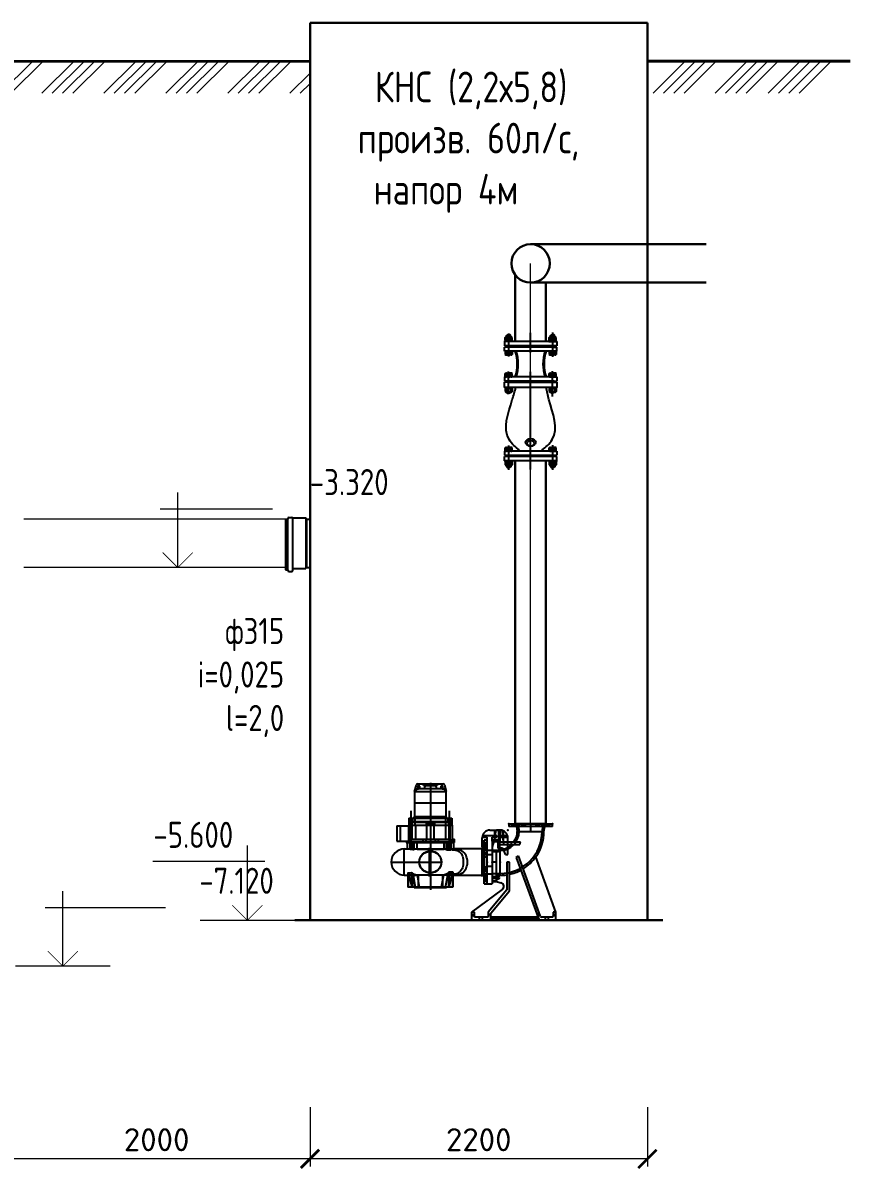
# Model space of a CAD drawing. Header units: millimetres. Extents: x 367046 to 407463, y -39276 to -16508.
# Drawn here: x 395935 to 401328, y -25283 to -17811 of the extents above; entities that cross this region are included whole.
import ezdxf

# ---------------------------------------------------------------- set-up
doc = ezdxf.new("R2010")
doc.units = ezdxf.units.MM
for name, pattern in [('CENTER', [50.8, 31.75, -6.35, 6.35, -6.35]), ('K5LT_BASIC', [0]), ('K5LT_THIN', [0])]:
    doc.linetypes.add(name, pattern=pattern)
for name, color, linetype in [('CL', 1, 'CENTER'), ('G', 3, 'Continuous'), ('Mitat', 1, 'Continuous'), ('R', 1, 'Continuous')]:
    doc.layers.add(name, color=color, linetype=linetype)
doc.layers.add('эколайн', color=7, linetype='Continuous', lineweight=30)
doc.styles.add('ARTEM Arial', font='simplex.shx')
doc.styles.add('ARTEM GOST', font='GOST_A.TTF')
doc.dimstyles.new('ARTEM', dxfattribs={"dimtxt": 70, "dimasz": 50, "dimexe": 35, "dimexo": 15, "dimgap": 10, "dimtad": 1, "dimdec": 0, "dimtxsty": 'ARTEM Arial', "dimcen": 2.5, "dimclrd": 7, "dimclre": 7, "dimclrt": 7, "dimadec": 0, "dimazin": 0, "dimtfac": 1, "dimtdec": 0, "dimtmove": 0, "dimatfit": 3, "dimfxl": 1, "dimlwd": 15, "dimlwe": 15, "dimarcsym": 0})

# ---------------------------------------------------------------- blocks, each defined once
blk = doc.blocks.new('_ArchTick')
at = {"color": 0, "linetype": 'ByBlock', "const_width": 0.15}
blk.add_lwpolyline([(-0.5, -0.5), (0.5, 0.5)], dxfattribs=at)
blk = doc.blocks.new('*D422')
at = {"color": 7, "lineweight": 15}
for p, q in [((400007.2, -24878.9), (400007.2, -25266.2)), ((397807.2, -24893.9), (397807.2, -25266.2)), ((400007.2, -25216.2), (397807.2, -25216.2))]:
    blk.add_line(p, q, dxfattribs=at)
at = {"layer": 'Defpoints', "color": 0, "lineweight": 20}
for p in [(397807.2, -24878.9), (400007.2, -24863.9), (397807.2, -25216.2)]:
    blk.add_point(p, dxfattribs=at)
at = {"color": 7, "lineweight": 15, "xscale": 120, "yscale": 120, "zscale": 120, "rotation": 180}
blk.add_blockref('_ArchTick', (397807.2, -25216.2), dxfattribs=at)
at = {"color": 7, "lineweight": 15, "xscale": 120, "yscale": 120, "zscale": 120}
blk.add_blockref('_ArchTick', (400007.2, -25216.2), dxfattribs=at)
at = {"color": 7, "lineweight": 20, "insert": (398907.2, -25091.2), "char_height": 150, "attachment_point": 5, "style": 'ARTEM Arial'}
blk.add_mtext('2200', dxfattribs=at)
blk = doc.blocks.new('*D423')
at = {"color": 7, "lineweight": 15}
for p, q in [((397807.2, -24878.9), (397807.2, -25266.2)), ((395807.2, -24893.9), (395807.2, -25266.2)), ((397807.2, -25216.2), (395807.2, -25216.2))]:
    blk.add_line(p, q, dxfattribs=at)
at = {"layer": 'Defpoints', "color": 0, "lineweight": 20}
for p in [(395807.2, -24878.9), (397807.2, -24863.9), (395807.2, -25216.2)]:
    blk.add_point(p, dxfattribs=at)
at = {"color": 7, "lineweight": 15, "xscale": 120, "yscale": 120, "zscale": 120, "rotation": 180}
blk.add_blockref('_ArchTick', (395807.2, -25216.2), dxfattribs=at)
at = {"color": 7, "lineweight": 15, "xscale": 120, "yscale": 120, "zscale": 120}
blk.add_blockref('_ArchTick', (397807.2, -25216.2), dxfattribs=at)
at = {"color": 7, "lineweight": 20, "insert": (396807.2, -25091.2), "char_height": 150, "attachment_point": 5, "style": 'ARTEM Arial'}
blk.add_mtext('2000', dxfattribs=at)

msp = doc.modelspace()

# ---------------------------------------------------------------- linework, layer by layer
at = {"lineweight": 30, "ltscale": 10}
for p, q in [((397807.2, -17811), (397807.2, -23661)), ((400007.2, -17811), (397807.2, -17811)), ((400007.2, -23661), (400007.2, -17811)), ((397707.2, -23661), (400107.2, -23661))]:
    msp.add_line(p, q, dxfattribs=at)
at = {"lineweight": 40}
for p, q in [((395693.4, -18061.4), (397807.2, -18061)), ((400007.2, -18060.5), (401328.3, -18060.5))]:
    msp.add_line(p, q, dxfattribs=at)
at = {"lineweight": 20}
for p, q in [((395789.8, -18269.3), (395997.7, -18061.4)), ((395857.2, -18269.3), (396065, -18061.4)), ((396059.2, -18269.3), (396267.1, -18061.4)), ((396126.6, -18269.3), (396334.4, -18061.4)), ((396193.9, -18269.3), (396401.8, -18061.4)), ((396261.3, -18269.3), (396469.1, -18061.4)), ((396463.3, -18269.3), (396671.2, -18061.4)), ((396530.7, -18269.3), (396738.6, -18061.4)), ((396598, -18269.3), (396805.9, -18061.4)), ((396665.4, -18269.3), (396873.3, -18061.4)), ((396867.4, -18269.3), (397075.3, -18061.4)), ((396934.8, -18269.3), (397142.7, -18061.4)), ((397002.1, -18269.3), (397210, -18061.4)), ((397069.5, -18269.3), (397277.4, -18061.4)), ((397271.5, -18269.3), (397479.4, -18061.4)), ((397338.9, -18269.3), (397546.8, -18061.4)), ((397406.2, -18269.3), (397614.1, -18061.4)), ((397473.6, -18269.3), (397681.5, -18061.4)), ((400044.9, -18269.3), (400253.7, -18060.5)), ((400112.2, -18269.3), (400321.1, -18060.5)), ((400179.6, -18269.3), (400388.4, -18060.5)), ((400246.9, -18269.3), (400455.8, -18060.5)), ((400449, -18269.3), (400657.8, -18060.5)), ((400516.3, -18269.3), (400725.2, -18060.5)), ((400583.7, -18269.3), (400792.5, -18060.5)), ((400651, -18269.3), (400859.9, -18060.5)), ((400793.7, -18269.3), (401002.5, -18060.5)), ((400861.1, -18269.3), (401069.9, -18060.5)), ((400928.4, -18269.3), (401137.2, -18060.5)), ((400995.8, -18269.3), (401204.6, -18060.5)), ((397675.7, -18269.3), (397807.2, -18137.7)), ((397743, -18269.3), (397807.2, -18205.1)), ((399245.6, -23031), (399245.6, -19378.9)), ((397648.2, -21045.8), (395940.4, -21045.8)), ((397648.2, -21360.8), (395940.4, -21360.8))]:
    msp.add_line(p, q, dxfattribs=at)
at = {"lineweight": 30}
for p, q in [((399245.6, -19253.9), (400390.9, -19253.9)), ((399145.6, -19888.7), (399145.6, -19453.9)), ((399245.6, -19503.9), (400390.9, -19503.9)), ((399345.6, -19888.7), (399345.6, -19503.9)), ((399145.6, -23031), (399145.6, -20664.7)), ((399345.6, -23031), (399345.6, -20664.7))]:
    msp.add_line(p, q, dxfattribs=at)
at = {"color": 7}
for p, q in [((399415.6, -19888.7), (399075.6, -19888.7)), ((399075.6, -19888.7), (399075.6, -19915.7)), ((399075.6, -19888.7), (399075.6, -19915.7)), ((399415.6, -19915.7), (399075.6, -19915.7)), ((399075.6, -19950.7), (399075.6, -19923.7)), ((399398.7, -19923.7), (399075.6, -19923.7)), ((399368.1, -19919.7), (399123.1, -19919.7)), ((399389.2, -19923.7), (399415.6, -19923.7)), ((399415.6, -19888.7), (399415.6, -19915.7)), ((399415.6, -19888.7), (399415.6, -19915.7)), ((399415.6, -19950.7), (399415.6, -19923.7)), ((399415.6, -19950.7), (399075.6, -19950.7)), ((399415.6, -20118.7), (399075.6, -20118.7)), ((399075.6, -20118.7), (399075.6, -20145.7)), ((399398.7, -20145.7), (399075.6, -20145.7)), ((399368.1, -20149.7), (399123.1, -20149.7)), ((399368.1, -20149.7), (399123.1, -20149.7)), ((399389.2, -20145.7), (399415.6, -20145.7)), ((399415.6, -20118.7), (399415.6, -20145.7)), ((399415.6, -20602.7), (399075.6, -20602.7)), ((399075.6, -20602.7), (399075.6, -20629.7)), ((399075.6, -20602.7), (399075.6, -20629.7)), ((399170.3, -20602.7), (399170.3, -20594.1)), ((399320.9, -20602.7), (399320.9, -20594.1)), ((399415.6, -20602.7), (399415.6, -20629.7)), ((399415.6, -20602.7), (399415.6, -20629.7)), ((399075.6, -20629.7), (399415.6, -20629.7)), ((399075.6, -20664.7), (399075.6, -20637.7)), ((399075.6, -20664.7), (399075.6, -20637.7)), ((399415.6, -20637.7), (399075.6, -20637.7)), ((399415.6, -20664.7), (399075.6, -20664.7)), ((399368.1, -20633.7), (399123.1, -20633.7)), ((399368.1, -20633.7), (399137.6, -20633.7)), ((399415.6, -20664.7), (399415.6, -20637.7)), ((399415.6, -20664.7), (399415.6, -20637.7))]:
    msp.add_line(p, q, dxfattribs=at)
at = {"color": 7, "linetype": 'Continuous', "ltscale": 10}
for p, q in [((399120.9, -19915.7), (399123.1, -19919.7)), ((399120.9, -19923.7), (399123.1, -19919.7)), ((399370.3, -19915.7), (399368.1, -19919.7)), ((399370.3, -19923.7), (399368.1, -19919.7)), ((399120.9, -20153.7), (399075.6, -20153.7)), ((399075.6, -20187), (399075.6, -20153.7)), ((399094.8, -20153.7), (399415.6, -20153.7)), ((399120.9, -20145.7), (399123.1, -20149.7)), ((399120.9, -20153.7), (399123.1, -20149.7)), ((399370.3, -20145.7), (399368.1, -20149.7)), ((399370.3, -20153.7), (399368.1, -20149.7)), ((399415.6, -20153.7), (399415.6, -20187)), ((399415.6, -20187), (399075.6, -20187)), ((399120.9, -20629.7), (399123.1, -20633.7)), ((399120.9, -20637.7), (399123.1, -20633.7)), ((399370.3, -20629.7), (399368.1, -20633.7)), ((399370.3, -20637.7), (399368.1, -20633.7))]:
    msp.add_line(p, q, dxfattribs=at)
at = {"color": 7, "lineweight": 25}
for p, q in [((397648.2, -21045.8), (397648.2, -21376.2)), ((397648.2, -21045.8), (397663.2, -21045.8)), ((397663.2, -21377.8), (397663.2, -21044.2)), ((397671.9, -21035.5), (397687.2, -21035.5)), ((397695.9, -21038.2), (397780.2, -21038.2)), ((397695.9, -21377.8), (397695.9, -21044.2)), ((397784.7, -21045.9), (397780.2, -21038.2)), ((397784.7, -21045.9), (397807.2, -21045.9)), ((397695.9, -21368.6), (397780.2, -21368.6)), ((397784.7, -21360.9), (397780.2, -21368.6)), ((397784.7, -21360.9), (397806.3, -21360.9)), ((397648.2, -21376.2), (397663.2, -21376.2)), ((397671.9, -21386.5), (397687.2, -21386.5))]:
    msp.add_line(p, q, dxfattribs=at)
for p, q in [((398489.4, -22820.8), (398500.5, -22779.4)), ((398510.1, -22772), (398674.1, -22772)), ((398511.1, -22787), (398511.1, -22799)), ((398523.1, -22787), (398511.1, -22787)), ((398523.1, -22799), (398523.1, -22787)), ((398548.1, -22782), (398548.1, -22772)), ((398548.1, -22782), (398559.9, -22782)), ((398559.9, -22782), (398624.3, -22782)), ((398592.1, -22765.8), (398592.1, -23461.9)), ((398624.3, -22782), (398636.1, -22782)), ((398636.1, -22772), (398636.1, -22782)), ((398673.1, -22787), (398661.1, -22787)), ((398661.1, -22787), (398661.1, -22799)), ((398673.1, -22799), (398673.1, -22787)), ((398683.7, -22779.4), (398694.8, -22820.8)), ((398488.8, -22820.8), (398488.8, -22896)), ((398488.8, -22820.8), (398489.4, -22820.8)), ((398493.6, -22820.8), (398493.6, -22805.2)), ((398493.6, -22820.8), (398690.6, -22820.8)), ((398509.3, -22803), (398515.3, -22803)), ((398511.1, -22799), (398523.1, -22799)), ((398668.9, -22803), (398515.3, -22803)), ((398553.1, -22797), (398553.1, -22803)), ((398631.1, -22803), (398631.1, -22797)), ((398661.1, -22799), (398673.1, -22799)), ((398668.9, -22803), (398674.9, -22803)), ((398690.6, -22805.2), (398690.6, -22820.8)), ((398694.8, -22820.8), (398695.4, -22820.8)), ((398695.4, -22896), (398695.4, -22820.8)), ((398488.6, -22896), (398488.6, -22985.6)), ((398488.6, -22896), (398695.6, -22896)), ((398695.6, -22985.6), (398695.6, -22896)), ((398452.1, -22996), (398452.1, -23041)), ((398452.1, -22996), (398732.1, -22996)), ((398454.6, -22996), (398454.6, -23041)), ((398457.4, -22996), (398457.4, -23027)), ((398467.4, -23158.6), (398467.4, -22946.5)), ((398477.4, -23027), (398477.4, -22996)), ((398695.6, -22985.6), (398488.6, -22985.6)), ((398493.8, -23041), (398493.8, -22996)), ((398690.4, -22996), (398690.4, -23041)), ((398706.8, -22996), (398706.8, -23027)), ((398716.8, -23158.6), (398716.8, -22946.5)), ((398726.8, -23027), (398726.8, -22996)), ((398729.6, -22996), (398729.6, -23041)), ((398732.1, -22996), (398732.1, -23041)), ((398374.1, -23044), (398374.1, -23145)), ((398374.1, -23044), (398449.6, -23044)), ((398395.9, -23044), (398395.9, -23145)), ((398449.6, -23041), (398452.1, -23041)), ((398449.6, -23041), (398449.6, -23153)), ((398452.1, -23041), (398453, -23041)), ((398453, -23041), (398731.2, -23041)), ((398457.4, -23027), (398477.4, -23027)), ((398461.9, -23027), (398461.9, -23041)), ((398462.4, -23041), (398462.4, -23044)), ((398462.4, -23044), (398472.4, -23044)), ((398462.9, -23133), (398462.9, -23044)), ((398467.1, -23018), (398467.1, -23041)), ((398717.1, -23018), (398467.1, -23018)), ((398467.1, -23021), (398467.1, -23041)), ((398467.1, -23021), (398717.1, -23021)), ((398471.1, -23044), (398471.1, -23133)), ((398472.4, -23044), (398472.4, -23041)), ((398472.9, -23041), (398472.9, -23027)), ((398494.5, -23041), (398494.5, -23133)), ((398564.6, -23018), (398564.6, -23038)), ((398564.6, -23038), (398619.6, -23038)), ((398567.1, -23021), (398567.1, -23133)), ((398617.1, -23133), (398617.1, -23021)), ((398619.6, -23018), (398619.6, -23038)), ((398689.8, -23041), (398689.8, -23133)), ((398706.8, -23027), (398726.8, -23027)), ((398711.3, -23027), (398711.3, -23041)), ((398711.8, -23041), (398711.8, -23133)), ((398717.1, -23041), (398717.1, -23018)), ((398717.1, -23041), (398717.1, -23021)), ((398721.8, -23133), (398721.8, -23041)), ((398722.3, -23041), (398722.3, -23027)), ((398731.2, -23041), (398732.1, -23041)), ((398732.1, -23041), (398734.6, -23041)), ((398734.6, -23041), (398734.6, -23153)), ((398980.1, -23073), (399047.1, -23073)), ((399009.6, -23073), (399009.6, -23138)), ((399016.8, -23082.1), (399010.8, -23138.8)), ((399053.5, -23074), (399025.7, -23074)), ((399035.1, -23074), (399035.1, -23138.1)), ((399044.1, -23082.1), (399035.1, -23082.1)), ((399044.1, -23074), (399044.1, -23144.2)), ((399069.6, -23150), (399062.5, -23082.1)), ((399069.6, -23150), (399069.6, -23078.3)), ((399103.1, -23034), (399103.1, -23050)), ((399388.1, -23034), (399103.1, -23034)), ((399388.1, -23050), (399103.1, -23050)), ((399123.2, -23034), (399123.2, -23050)), ((399134.7, -23030), (399134.7, -23050.9)), ((399140.8, -23031), (399140.1, -23031.7)), ((399140.1, -23031.7), (399140.1, -23034)), ((399351.1, -23031.7), (399140.1, -23031.7)), ((399350.4, -23031), (399140.8, -23031)), ((399146.2, -23050), (399146.2, -23034)), ((399150.6, -23031), (399153.6, -23050)), ((399153.6, -23050), (399158.6, -23081)), ((399158.6, -23081), (399332.6, -23081)), ((399162.6, -23031), (399170.6, -23081)), ((399170.6, -23031), (399170.6, -23050)), ((399188.2, -23034), (399188.2, -23050)), ((399199.7, -23030), (399199.7, -23050.9)), ((399211.2, -23050), (399211.2, -23034)), ((399245.6, -23028.5), (399245.6, -23083.5)), ((399280, -23034), (399280, -23050)), ((399291.5, -23030), (399291.5, -23050.9)), ((399303, -23050), (399303, -23034)), ((399320.6, -23050), (399320.6, -23031)), ((399320.6, -23081), (399328.6, -23031)), ((399332.6, -23081), (399337.6, -23050)), ((399337.6, -23050), (399340.6, -23031)), ((399345, -23034), (399345, -23050)), ((399351.1, -23031.7), (399350.4, -23031)), ((399351.1, -23034), (399351.1, -23031.7)), ((399356.5, -23030), (399356.5, -23050.9)), ((399368, -23050), (399368, -23034)), ((399388.1, -23050), (399388.1, -23034)), ((398374.1, -23145), (398449.6, -23145)), ((398434.6, -23145), (398434.6, -23153)), ((398434.6, -23153), (398461, -23153)), ((398439.6, -23148.5), (398439.6, -23153)), ((398439.6, -23148.5), (398461, -23148.5)), ((398439.6, -23153), (398439.6, -23196)), ((398457.1, -23148.5), (398457.1, -23196)), ((398461, -23148.5), (398461, -23199.1)), ((398499.3, -23148.5), (398461, -23148.5)), ((398461, -23153), (398499.3, -23153)), ((398461.4, -23198.5), (398461.4, -23148.5)), ((398461.8, -23133), (398722.4, -23133)), ((398461.8, -23148.5), (398461.8, -23133)), ((398461.8, -23153), (398461.8, -23148.5)), ((398463.6, -23200.1), (398463.6, -23148.5)), ((398466.5, -23148.5), (398466.5, -23196.1)), ((398477.1, -23200.9), (398477.1, -23148.5)), ((398486.3, -23199.7), (398486.3, -23148.5)), ((398684.9, -23148.5), (398499.3, -23148.5)), ((398499.3, -23153), (398684.9, -23153)), ((398505.6, -23153), (398505.6, -23148.5)), ((398505.6, -23196.7), (398505.6, -23153)), ((398542.1, -23133), (398542.1, -23153)), ((398562.1, -23133), (398562.1, -23153)), ((398622.1, -23133), (398622.1, -23153)), ((398642.1, -23133), (398642.1, -23153)), ((398678.6, -23148.5), (398678.6, -23153)), ((398678.6, -23153), (398678.6, -23197.4)), ((398723.2, -23148.5), (398684.9, -23148.5)), ((398684.9, -23153), (398723.2, -23153)), ((398697.9, -23201.9), (398697.9, -23148.5)), ((398707.1, -23203.8), (398707.1, -23148.5)), ((398717.7, -23197.4), (398717.7, -23148.5)), ((398720.6, -23203.8), (398720.6, -23148.5)), ((398722.4, -23133), (398722.4, -23148.5)), ((398722.4, -23148.5), (398722.4, -23153)), ((398722.9, -23201.9), (398722.9, -23148.5)), ((398723.2, -23148.5), (398744.6, -23148.5)), ((398723.2, -23202.7), (398723.2, -23148.5)), ((398723.2, -23153), (398749.6, -23153)), ((398727.1, -23196), (398727.1, -23148.5)), ((398734.6, -23133), (398749.6, -23133)), ((398744.6, -23153), (398744.6, -23148.5)), ((398744.6, -23197.4), (398744.6, -23153)), ((398749.6, -23153), (398749.6, -23133)), ((398930.1, -23181), (398930.1, -23123)), ((398930.3, -23118.5), (398962.1, -23118.5)), ((398932.3, -23108.5), (399024.3, -23108.5)), ((398943.1, -23214.6), (398943.1, -23138.5)), ((398959.1, -23138.5), (398943.1, -23138.5)), ((398959.1, -23158.6), (398943.1, -23158.6)), ((398959.1, -23226.4), (398959.1, -23138.5)), ((398962.1, -23227.6), (398962.1, -23118.5)), ((398995.6, -23145), (398995.6, -23118.5)), ((398995.6, -23118.5), (399024.3, -23118.5)), ((398995.6, -23145), (398995.6, -23423.5)), ((399005.1, -23145.4), (398995.6, -23181)), ((399023.1, -23138), (399002.6, -23138)), ((399008.9, -23108.5), (399008.9, -23118.5)), ((399009.3, -23108.5), (399009.3, -23118.5)), ((399009.6, -23138), (399009.6, -23139.5)), ((399009.6, -23139.5), (399009.6, -23150)), ((399045.6, -23150), (399009.6, -23150)), ((399021.4, -23108.5), (399021.4, -23118.5)), ((399033.6, -23138), (399023.1, -23138)), ((399024.3, -23108.5), (399024.3, -23118.5)), ((399033.1, -23188.5), (399033.1, -23148)), ((399045.6, -23150), (399097.1, -23150)), ((399045.6, -23191), (399045.6, -23150)), ((399054.3, -23108.5), (399054.3, -23118.5)), ((399054.3, -23108.5), (399095, -23108.5)), ((399054.3, -23118.5), (399096.9, -23118.5)), ((399059.3, -23108.5), (399059.3, -23118.5)), ((399066.1, -23108.5), (399066.1, -23118.5)), ((399070.2, -23166), (399070.2, -23150)), ((399081.1, -23108.5), (399081.1, -23118.5)), ((399086.1, -23108.5), (399086.1, -23118.5)), ((399097.1, -23231), (399097.1, -23123)), ((399097.1, -23150), (399178.9, -23150)), ((399120.2, -23166), (399120.2, -23150)), ((399174.2, -23166), (399178.9, -23150)), ((398422.1, -23370.2), (398422.1, -23191.7)), ((398422.1, -23196), (398460.7, -23196)), ((398456.1, -23196), (398744.6, -23196)), ((398460.7, -23196), (398466.5, -23196.1)), ((398477.1, -23200.9), (398463.6, -23200.1)), ((398505.6, -23196.7), (398486.3, -23199.7)), ((398505.6, -23196.7), (398678.6, -23197.4)), ((398586.1, -23374.5), (398586.1, -23187.5)), ((398586.1, -23211.6), (398586.1, -23196)), ((398592.1, -23197.4), (398592.1, -23365.9)), ((398720.6, -23203.8), (398707.1, -23203.8)), ((398717.7, -23197.4), (398723.2, -23197.4)), ((398722.9, -23201.9), (398723.2, -23202.7)), ((398723.2, -23197.4), (398744.6, -23197.4)), ((398723.2, -23202.7), (398723.2, -23202.9)), ((398724.5, -23197.4), (398724.5, -23196)), ((398932.4, -23196), (398744.6, -23196)), ((398929, -23374.5), (398929, -23187.5)), ((398929, -23196), (398929, -23366)), ((398962.1, -23196), (398932.4, -23196)), ((398963.1, -23170.1), (398942.2, -23170.1)), ((398963.1, -23235.1), (398942.2, -23235.1)), ((398943.1, -23181.6), (398959.1, -23181.6)), ((398962.1, -23206), (398943.1, -23206)), ((398943.1, -23423.5), (398943.1, -23214.6)), ((398959.1, -23223.6), (398943.1, -23223.6)), ((398961.4, -23175.5), (398959.1, -23175.5)), ((398959.1, -23423.5), (398959.1, -23226.4)), ((398962.1, -23176.2), (398961.4, -23175.5)), ((398961.4, -23227.4), (398961.4, -23175.5)), ((398961.4, -23386.5), (398961.4, -23227.4)), ((398995.6, -23205), (398962.1, -23205)), ((398962.1, -23423.5), (398962.1, -23227.6)), ((398962.1, -23231), (398995.6, -23231)), ((399045.6, -23206), (398995.6, -23206)), ((398995.6, -23213), (399030.6, -23213)), ((399020.6, -23213), (399020.6, -23407)), ((399058.3, -23191), (399035.6, -23191)), ((399045.6, -23166), (399097.1, -23166)), ((399045.6, -23198), (399045.6, -23191)), ((399045.6, -23198), (399045.6, -23367.9)), ((399081.1, -23231), (399067.6, -23197.3)), ((399081.1, -23231), (399097.1, -23231)), ((399097.1, -23166), (399174.2, -23166)), ((398332.9, -23281), (398511.4, -23281)), ((398516, -23281), (398668.2, -23281)), ((398943.1, -23246.6), (398959.1, -23246.6)), ((398962.1, -23308.4), (398995.6, -23308.4)), ((399020.6, -23281), (398995.6, -23281)), ((399108.6, -23281), (399090.6, -23281)), ((399090.6, -23281), (399090.6, -23461.4)), ((399108.6, -23468), (399108.6, -23281)), ((399151.3, -23250.8), (399300.6, -23661)), ((399310.8, -23636.4), (399166.6, -23240.2)), ((399279.4, -23247.5), (399279.3, -23247.3)), ((399410.6, -23608), (399279.3, -23247.3)), ((398422.1, -23366), (398445, -23366)), ((398445, -23354.6), (398445, -23444)), ((398445, -23366), (398506.5, -23366)), ((398469.1, -23351.6), (398446, -23353.9)), ((398446, -23353.9), (398446, -23444)), ((398446.2, -23356.2), (398446.2, -23444)), ((398451.3, -23366), (398470.7, -23444)), ((398469.1, -23351.6), (398469.1, -23444)), ((398474.5, -23353.7), (398474.5, -23444)), ((398479.4, -23366), (398493.3, -23444)), ((398676.5, -23365.9), (398506.5, -23366)), ((398521.6, -23444), (398507.7, -23366)), ((398512.1, -23366), (398512.1, -23447)), ((398739.2, -23366), (398520.1, -23366)), ((398586.1, -23366), (398586.1, -23350.4)), ((398676.5, -23365.9), (398662.6, -23444)), ((398672.1, -23447), (398672.1, -23366)), ((398690.9, -23444), (398704.8, -23365.9)), ((398732.9, -23365.9), (398704.8, -23365.9)), ((398709.7, -23349.5), (398709.7, -23444)), ((398713.5, -23444), (398732.9, -23365.9)), ((398715.1, -23346.6), (398715.1, -23444)), ((398738.2, -23346.6), (398715.1, -23346.6)), ((398738, -23349.5), (398738, -23444)), ((398738.2, -23346.6), (398738.2, -23444)), ((398739.2, -23444), (398739.2, -23347.4)), ((398739.2, -23366), (398943.1, -23366)), ((398779.7, -23349.3), (398778.4, -23350.3)), ((398963.1, -23326.9), (398942.2, -23326.9)), ((398959.1, -23315.4), (398943.1, -23315.4)), ((398943.1, -23338.4), (398959.1, -23338.4)), ((398943.1, -23356), (398962.1, -23356)), ((398943.1, -23366), (398962.1, -23366)), ((398959.1, -23380.4), (398943.1, -23380.4)), ((398961.4, -23386.5), (398962.1, -23385.8)), ((398962.1, -23357), (398995.6, -23357)), ((398995.6, -23356), (399045.6, -23356)), ((399020.6, -23377), (398995.6, -23377)), ((399020.6, -23385.6), (398995.6, -23385.6)), ((399020.1, -23384), (399041.1, -23384)), ((399020.6, -23367.9), (399045.6, -23367.9)), ((399030.6, -23394.5), (399030.6, -23373.5)), ((398739.2, -23444), (398445, -23444)), ((398486.1, -23444), (398486.1, -23447)), ((398486.1, -23447), (398698.1, -23447)), ((398698.1, -23447), (398698.1, -23444)), ((399060.5, -23460.1), (398860.6, -23608)), ((398963.1, -23391.9), (398942.2, -23391.9)), ((398943.1, -23403.4), (398959.1, -23403.4)), ((398943.1, -23423.5), (398959.1, -23423.5)), ((398959.1, -23386.5), (398961.4, -23386.5)), ((398962.1, -23423.5), (398995.6, -23423.5)), ((399020.6, -23403), (398995.6, -23403)), ((398995.6, -23407), (399020.6, -23407)), ((399020.6, -23407), (399052.4, -23415.9)), ((399090.6, -23461.4), (398967.6, -23608)), ((398985.6, -23614.5), (399108.6, -23468)), ((398860.6, -23608), (398878.6, -23608)), ((398860.6, -23608), (398860.6, -23661)), ((398878.6, -23640), (398878.6, -23608)), ((398967.6, -23608), (398967.6, -23640)), ((399410.6, -23608), (399392.6, -23608)), ((399392.6, -23608), (399392.6, -23634.6)), ((399410.6, -23657.4), (399410.6, -23608)), ((398860.6, -23624.5), (398878.6, -23624.5)), ((398860.6, -23629.4), (398878.6, -23629.4)), ((398860.6, -23661), (398985.6, -23661)), ((398967.6, -23640), (398878.6, -23640)), ((398910.6, -23640), (398910.6, -23661)), ((398930.6, -23640), (398930.6, -23661)), ((398985.6, -23625), (398967.6, -23625)), ((398985.6, -23661), (398985.6, -23614.5)), ((398985.6, -23639), (399292.6, -23639)), ((398985.6, -23649), (399296.2, -23649)), ((399306.7, -23625), (399287.5, -23625)), ((399300.6, -23661), (399407, -23661)), ((399387.2, -23640), (399315.9, -23640)), ((399340.6, -23640), (399340.6, -23661)), ((399360.6, -23640), (399360.6, -23661)), ((399410.6, -23624.5), (399392.6, -23624.5)), ((399392.6, -23629.4), (399410.6, -23629.4))]:
    msp.add_line(p, q)
for points in [[(398509.5, -22803), (398505.8, -22803.3), (398499.2, -22805.7), (398493.8, -22810.2), (398491.2, -22814)], [(398515.3, -22803), (398513.4, -22803.1), (398505.5, -22805.2), (398499.1, -22809.6), (398495.1, -22815.7), (398493.6, -22820.8)], [(398690.6, -22820.8), (398689.7, -22817), (398688.2, -22813.9), (398683.8, -22808.4), (398677.7, -22804.7), (398670.6, -22803.1), (398668.9, -22803)], [(398693, -22814), (398691.5, -22811.6), (398686.6, -22806.7), (398680.3, -22803.8), (398674.7, -22803)], [(398619.6, -23032.8), (398604.9, -23031), (398589.5, -23030.5), (398577, -23031.2), (398564.6, -23032.8)], [(398463.6, -23200.1), (398461.8, -23199.8), (398461, -23199.3), (398461, -23199.1)], [(398461.4, -23198.5), (398463.9, -23196.9), (398466.5, -23196.1)], [(398486.3, -23199.7), (398483, -23200.4), (398479.7, -23200.8), (398477.1, -23200.9)], [(398586.1, -23350.4), (398575.2, -23348.7), (398564.8, -23345.4), (398555.4, -23340.8), (398546.9, -23334.9), (398537.8, -23326.1), (398530.4, -23315.7), (398525.1, -23304.5), (398522, -23292.4), (398521, -23281.6), (398521.8, -23270.8), (398524, -23261), (398527.5, -23251.8), (398532.5, -23242.9), (398538.6, -23234.9), (398546.7, -23227.3), (398555.7, -23221), (398567.2, -23215.7), (398579.7, -23212.4), (398586.1, -23211.6)], [(398586.1, -23211.6), (398595.5, -23211.4), (398604.8, -23212.5), (398613.6, -23214.6), (398621.9, -23217.7), (398632.8, -23223.8), (398642.5, -23231.8), (398650.6, -23241.5), (398657, -23252.7), (398660.9, -23263.9), (398662.9, -23275.8), (398662.9, -23286.3), (398661.3, -23296.7), (398658.3, -23306.3), (398654, -23315.2), (398648.2, -23323.8), (398641.2, -23331.4), (398632.2, -23338.6), (398622, -23344.2), (398613, -23347.6), (398603.3, -23349.8), (398594.8, -23350.6), (398586.1, -23350.4)], [(398697.9, -23201.9), (398688.4, -23199.3), (398678.6, -23197.4)], [(398707.1, -23203.8), (398704.5, -23203.6), (398701.5, -23203), (398698.3, -23202.1), (398697.9, -23201.9)], [(398717.7, -23197.4), (398720.3, -23199.2), (398722.9, -23201.9)], [(398723.2, -23202.9), (398722.3, -23203.6), (398720.6, -23203.8)], [(398724.5, -23197.4), (398735.5, -23200.8), (398735.8, -23201)], [(398735.8, -23201), (398751, -23202), (398758.4, -23203.3), (398765.5, -23205.3), (398773.9, -23209)], [(398773.9, -23209), (398774.2, -23209.2), (398779.7, -23212.7)], [(398779.7, -23212.7), (398782.5, -23215), (398786.5, -23218.7), (398790.2, -23223.2), (398793.9, -23228.5), (398797.2, -23234.8), (398800.5, -23242.7), (398803.3, -23252), (398805.3, -23262.1), (398806.5, -23273.3), (398806.7, -23283), (398806.1, -23292.9), (398805, -23301.6), (398803.3, -23309.9), (398801, -23317.9), (398798.1, -23325.3), (398792.9, -23335), (398786.9, -23342.8), (398781.6, -23347.8), (398779.7, -23349.3)], [(399151.3, -23250.8), (399165.7, -23240.9), (399166.6, -23240.2)], [(398446, -23353.9), (398445.3, -23354.1), (398445.1, -23354.5), (398445, -23354.6)], [(398445, -23354.6), (398445.1, -23355), (398445.7, -23355.7), (398446.2, -23356.2)], [(398445.1, -23366), (398445.7, -23366), (398446, -23366)], [(398446.2, -23356.2), (398455.4, -23361.7), (398465.4, -23365.1), (398474.3, -23366)], [(398474.5, -23353.7), (398473, -23352.7), (398471.7, -23352.1), (398470.3, -23351.7), (398469.3, -23351.6), (398469.1, -23351.6)], [(398506.5, -23366), (398497.1, -23365), (398487.7, -23362), (398481, -23358.4), (398474.5, -23353.7)], [(398709.7, -23349.5), (398701.1, -23356.9), (398691.5, -23362.3), (398684.1, -23364.8), (398676.5, -23365.9)], [(398704.8, -23365.9), (398711.4, -23365), (398718, -23363), (398728.3, -23357.7), (398738, -23349.5)], [(398715.1, -23346.6), (398714.2, -23346.8), (398713.1, -23347.1), (398712, -23347.7), (398710.8, -23348.5), (398709.7, -23349.5)], [(398735.8, -23361), (398727.5, -23363.9), (398718.7, -23365.5), (398714.4, -23365.9)], [(398773.4, -23353.3), (398770.3, -23354.8), (398764.3, -23357.1), (398750.4, -23360.1), (398735.8, -23361)], [(398738, -23349.5), (398738.9, -23348.3), (398739.2, -23347.4), (398739.2, -23347.4)], [(398739.2, -23347.4), (398739, -23346.9), (398738.5, -23346.7), (398738.2, -23346.6)]]:
    msp.add_lwpolyline(points)
at = {"lineweight": 30}
msp.add_circle((399245.6, -19378.9), 125, dxfattribs=at)
for centre, radius in [((398592.1, -23281), 72.5), ((399030.6, -23384), 10)]:
    msp.add_circle(centre, radius)
at = {"color": 7}
for centre, start, end in [((398879.6, -20034.7), 342.43298, 17.56702), ((398886.9, -20034.7), 342.43298, 17.56702), ((399604.4, -20034.7), 162.43298, 197.56702), ((399611.6, -20034.7), 162.43298, 197.56702)]:
    msp.add_arc(centre, 278.3, start, end, dxfattribs=at)
at = {"color": 7, "lineweight": 25}
for centre, start, end in [((397671.9, -21044.2), 90, 180), ((397687.2, -21044.2), 0, 90), ((397671.9, -21377.8), 180, 270), ((397687.2, -21377.8), 270, 0)]:
    msp.add_arc(centre, 8.7, start, end, dxfattribs=at)
for centre, radius, start, end in [((398510.1, -22782), 10, 90, 165), ((398573.1, -22797), 20, 131.40962, 180), ((398611.1, -22797), 20, 0, 48.59038), ((398674.1, -22782), 10, 15, 90), ((398509.3, -22823.7), 20.7, 150, 172.02891), ((398509.3, -22823.7), 20.7, 138.46932, 150), ((398674.9, -22823.7), 20.7, 87.44255, 90), ((398674.9, -22823.7), 20.7, 30, 40.60523), ((398674.9, -22823.7), 20.7, 7.97109, 30), ((398478.3, -22985.6), 10.3, 270, 0), ((398706, -22985.6), 10.3, 180, 270), ((398980.1, -23123), 50, 90, 180), ((399025.7, -23083), 9, 90, 174), ((399045.6, -23081), 275, 270, 0), ((399045.6, -23081), 125, 270, 0), ((399047.1, -23123), 50, 0, 90), ((399053.5, -23083), 9, 6, 90), ((399045.6, -23081), 113, 322.40846, 0), ((399045.6, -23081), 287, 324.56425, 0), ((399002.6, -23145), 7, 90, 180), ((399014.8, -23148), 10, 90, 165), ((399023.1, -23148), 10, 0, 90), ((399033.6, -23150), 12, 0, 90), ((398422.1, -23281), 85, 90, 270), ((398729.1, -23281), 85, 53.36327, 79.49316), ((398980.1, -23181), 50, 180, 248.8998), ((399030.6, -23198), 15, 270, 0), ((399035.6, -23188.5), 2.5, 180, 270), ((399045.6, -23081), 116.7, 270, 280.48125), ((399058.3, -23201), 10, 21.80141, 90), ((399045.6, -23081), 116.7, 280.48125, 296.19442), ((399045.6, -23081), 116.7, 296.19442, 313.23463), ((399045.6, -23081), 286.9, 301.92021, 324.56451), ((398729.1, -23281), 85, 272.58163, 276.79555), ((398729.1, -23281), 85, 276.79555, 306.58323), ((399045.6, -23081), 286.9, 270, 279.02544), ((399045.6, -23081), 286.9, 282.68685, 298.2678), ((399045.6, -23440), 25, 306.50132, 74.29337), ((399315.9, -23634.6), 5.4, 200, 270), ((399387.2, -23634.6), 5.4, 270, 0), ((399407, -23657.4), 3.6, 270, 0)]:
    msp.add_arc(centre, radius, start, end)
at = {"color": 7, "linetype": 'Continuous', "ltscale": 10}
for centre, major_axis, ratio in [((399245.6, -20545.8), (32.8, 0), 0.753434), ((399245.6, -20551.9), (23.2, 0), 0.802165)]:
    msp.add_ellipse(centre, major_axis=major_axis, ratio=ratio, dxfattribs=at)
for start_param, end_param in [(3.341721, 3.485404), (3.141593, 3.341721), (0, 3.141593), (5.939374, 6.083057), (6.083057, 6.283185)]:
    msp.add_ellipse((398760.6, -23281), major_axis=(0, -85), ratio=0.863833, start_param=start_param, end_param=end_param)
for points in [[(399170.3, -20594.1), (399136.6, -20565.5), (399104.9, -20526.9), (399126, -20266.7), (399149.5, -20187)], [(399320.9, -20594.1), (399354.6, -20565.5), (399386.3, -20526.9), (399365.2, -20266.7), (399346.3, -20187)]]:
    msp.add_spline(points, degree=3, dxfattribs=at)
for p in [(398592.1, -22772), (398592.1, -23041), (398592.1, -23041), (399097.1, -23073), (399103.1, -23031), (399245.6, -23031), (399245.6, -23031), (399388.1, -23031), (398592.1, -23148.5), (398592.1, -23153), (399039.6, -23150), (398962.1, -23281), (398962.1, -23281), (398962.1, -23281, -142.5), (398962.1, -23281, 142.5), (398962.1, -23281), (398995.6, -23281), (398995.6, -23281), (399047.6, -23281), (399030.6, -23384), (398592.1, -23444), (398592.1, -23447), (398920.6, -23661, -142.5), (398920.6, -23661, 142.5), (398920.6, -23661, -107.5), (398920.6, -23661, 107.5), (399350.6, -23661, -142.5), (399350.6, -23661, 142.5), (399350.6, -23661, -107.5), (399350.6, -23661, 107.5), (399410.6, -23661)]:
    msp.add_point(p)
at = {"layer": 'CL', "color": 251, "ltscale": 25}
for p, q in [((399102.3, -19834.6), (399102.3, -19986.3)), ((399102.3, -20231.4), (399102.3, -20083))]:
    msp.add_line(p, q, dxfattribs=at)
at = {"layer": 'CL', "color": 7, "ltscale": 20}
msp.add_line((399245.6, -20721.2), (399245.6, -19832.3), dxfattribs=at)
at = {"layer": 'CL', "color": 251, "ltscale": 20}
for p, q in [((399388.9, -19829), (399388.9, -19987.9)), ((399388.9, -20246.1), (399388.9, -20081.4)), ((399102.3, -20565.6), (399102.3, -20724.2)), ((399102.3, -20573.7), (399102.3, -20645.9)), ((399388.9, -20562.6), (399388.9, -20723.3))]:
    msp.add_line(p, q, dxfattribs=at)
at = {"layer": 'G', "color": 7, "linetype": 'K5LT_BASIC'}
for p, q in [((399079.2, -19860.9), (399083.9, -19858.2)), ((399079.2, -19880.1), (399079.2, -19860.9)), ((399083.9, -19858.2), (399102.3, -19858.2)), ((399088.9, -19847.7), (399092.3, -19844.3)), ((399088.9, -19858.2), (399088.9, -19847.7)), ((399088.9, -19847.7), (399102.3, -19847.7)), ((399090.7, -19880.1), (399090.7, -19860.9)), ((399092.3, -19844.3), (399102.3, -19844.3)), ((399112.3, -19844.3), (399102.3, -19844.3)), ((399115.6, -19847.7), (399102.3, -19847.7)), ((399120.6, -19858.2), (399102.3, -19858.2)), ((399115.6, -19847.7), (399112.3, -19844.3)), ((399113.8, -19880.1), (399113.8, -19860.9)), ((399115.6, -19858.2), (399115.6, -19847.7)), ((399125.4, -19860.9), (399120.6, -19858.2)), ((399125.4, -19880.1), (399125.4, -19860.9)), ((399365.8, -19860.9), (399370.6, -19858.2)), ((399365.8, -19880.1), (399365.8, -19860.9)), ((399370.6, -19858.2), (399388.9, -19858.2)), ((399375.6, -19847.7), (399378.9, -19844.3)), ((399375.6, -19858.2), (399375.6, -19847.7)), ((399375.6, -19847.7), (399388.9, -19847.7)), ((399377.4, -19880.1), (399377.4, -19860.9)), ((399378.9, -19844.3), (399388.9, -19844.3)), ((399398.9, -19844.3), (399388.9, -19844.3)), ((399402.3, -19847.7), (399388.9, -19847.7)), ((399407.3, -19858.2), (399388.9, -19858.2)), ((399402.3, -19847.7), (399398.9, -19844.3)), ((399400.5, -19880.1), (399400.5, -19860.9)), ((399402.3, -19858.2), (399402.3, -19847.7)), ((399412, -19860.9), (399407.3, -19858.2)), ((399412, -19880.1), (399412, -19860.9)), ((399077.4, -19888.7), (399077.4, -19882.8)), ((399077.4, -19882.8), (399102.3, -19882.8)), ((399127.2, -19888.7), (399077.4, -19888.7)), ((399083.9, -19882.8), (399079.2, -19880.1)), ((399102.3, -19882.8), (399083.9, -19882.8)), ((399101.2, -19888.7), (399099, -19882.8)), ((399127.2, -19882.8), (399102.3, -19882.8)), ((399102.3, -19882.8), (399120.6, -19882.8)), ((399103.4, -19882.8), (399105.5, -19888.7)), ((399120.6, -19882.8), (399125.4, -19880.1)), ((399127.2, -19888.7), (399127.2, -19882.8)), ((399364, -19882.8), (399388.9, -19882.8)), ((399364, -19888.7), (399364, -19882.8)), ((399364, -19888.7), (399413.8, -19888.7)), ((399370.6, -19882.8), (399365.8, -19880.1)), ((399388.9, -19882.8), (399370.6, -19882.8)), ((399387.8, -19882.8), (399385.7, -19888.7)), ((399388.9, -19882.8), (399407.3, -19882.8)), ((399413.8, -19882.8), (399388.9, -19882.8)), ((399390.1, -19888.7), (399392.2, -19882.8)), ((399407.3, -19882.8), (399412, -19880.1)), ((399413.8, -19888.7), (399413.8, -19882.8)), ((399083.9, -19950.7), (399079.2, -19953.4)), ((399079.2, -19953.4), (399079.2, -19972.6)), ((399079.2, -19972.6), (399083.9, -19975.3)), ((399120.6, -19950.7), (399083.9, -19950.7)), ((399083.9, -19975.3), (399102.3, -19975.3)), ((399090.7, -19953.4), (399090.7, -19972.6)), ((399120.6, -19975.3), (399102.3, -19975.3)), ((399113.8, -19953.4), (399113.8, -19972.6)), ((399120.6, -19950.7), (399125.4, -19953.4)), ((399125.4, -19972.6), (399120.6, -19975.3)), ((399125.4, -19953.4), (399125.4, -19972.6)), ((399370.6, -19950.7), (399365.8, -19953.4)), ((399365.8, -19953.4), (399365.8, -19972.6)), ((399365.8, -19972.6), (399370.6, -19975.3)), ((399370.6, -19950.7), (399407.3, -19950.7)), ((399370.6, -19975.3), (399388.9, -19975.3)), ((399377.4, -19953.4), (399377.4, -19972.6)), ((399407.3, -19975.3), (399388.9, -19975.3)), ((399400.5, -19953.4), (399400.5, -19972.6)), ((399407.3, -19950.7), (399412, -19953.4)), ((399412, -19972.6), (399407.3, -19975.3)), ((399412, -19953.4), (399412, -19972.6)), ((399079.2, -20096.7), (399083.9, -20094)), ((399079.2, -20115.9), (399079.2, -20096.7)), ((399083.9, -20094), (399102.3, -20094)), ((399090.7, -20115.9), (399090.7, -20096.7)), ((399120.6, -20094), (399102.3, -20094)), ((399113.8, -20115.9), (399113.8, -20096.7)), ((399125.4, -20096.7), (399120.6, -20094)), ((399125.4, -20115.9), (399125.4, -20096.7)), ((399365.8, -20096.7), (399370.6, -20094)), ((399365.8, -20115.9), (399365.8, -20096.7)), ((399370.6, -20094), (399388.9, -20094)), ((399377.4, -20115.9), (399377.4, -20096.7)), ((399407.3, -20094), (399388.9, -20094)), ((399400.5, -20115.9), (399400.5, -20096.7)), ((399412, -20096.7), (399407.3, -20094)), ((399412, -20115.9), (399412, -20096.7)), ((399083.9, -20118.7), (399079.2, -20115.9)), ((399120.6, -20118.7), (399083.9, -20118.7)), ((399120.6, -20118.7), (399125.4, -20115.9)), ((399370.6, -20118.7), (399365.8, -20115.9)), ((399370.6, -20118.7), (399407.3, -20118.7)), ((399407.3, -20118.7), (399412, -20115.9)), ((399077.4, -20187), (399077.4, -20192.8)), ((399127.2, -20187), (399077.4, -20187)), ((399077.4, -20192.8), (399102.3, -20192.8)), ((399083.9, -20192.8), (399079.2, -20195.6)), ((399079.2, -20195.6), (399079.2, -20214.7)), ((399079.2, -20214.7), (399083.9, -20217.5)), ((399102.3, -20192.8), (399083.9, -20192.8)), ((399083.9, -20217.5), (399102.3, -20217.5)), ((399088.9, -20217.5), (399088.9, -20220.5)), ((399088.9, -20220.5), (399092.3, -20223.9)), ((399088.9, -20220.5), (399102.3, -20220.5)), ((399090.7, -20195.6), (399090.7, -20214.7)), ((399092.3, -20223.9), (399102.3, -20223.9)), ((399101.2, -20187), (399099, -20192.8)), ((399127.2, -20192.8), (399102.3, -20192.8)), ((399102.3, -20192.8), (399120.6, -20192.8)), ((399120.6, -20217.5), (399102.3, -20217.5)), ((399115.6, -20220.5), (399102.3, -20220.5)), ((399112.3, -20223.9), (399102.3, -20223.9)), ((399103.4, -20192.8), (399105.5, -20187)), ((399115.6, -20220.5), (399112.3, -20223.9)), ((399113.8, -20195.6), (399113.8, -20214.7)), ((399115.6, -20217.5), (399115.6, -20220.5)), ((399120.6, -20192.8), (399125.4, -20195.6)), ((399125.4, -20214.7), (399120.6, -20217.5)), ((399125.4, -20195.6), (399125.4, -20214.7)), ((399127.2, -20187), (399127.2, -20192.8)), ((399364, -20187), (399413.8, -20187)), ((399364, -20187), (399364, -20192.8)), ((399364, -20192.8), (399388.9, -20192.8)), ((399370.6, -20192.8), (399365.8, -20195.6)), ((399365.8, -20195.6), (399365.8, -20214.7)), ((399365.8, -20214.7), (399370.6, -20217.5)), ((399388.9, -20192.8), (399370.6, -20192.8)), ((399370.6, -20217.5), (399388.9, -20217.5)), ((399375.6, -20217.5), (399375.6, -20218.7)), ((399375.6, -20218.7), (399388.9, -20218.7)), ((399375.6, -20218.7), (399378.9, -20222)), ((399377.4, -20195.6), (399377.4, -20214.7)), ((399378.9, -20222), (399388.9, -20222)), ((399387.8, -20192.8), (399385.7, -20187)), ((399388.9, -20192.8), (399407.3, -20192.8)), ((399413.8, -20192.8), (399388.9, -20192.8)), ((399407.3, -20217.5), (399388.9, -20217.5)), ((399402.3, -20218.7), (399388.9, -20218.7)), ((399398.9, -20222), (399388.9, -20222)), ((399390.1, -20187), (399392.2, -20192.8)), ((399402.3, -20218.7), (399398.9, -20222)), ((399400.5, -20195.6), (399400.5, -20214.7)), ((399402.3, -20217.5), (399402.3, -20218.7)), ((399407.3, -20192.8), (399412, -20195.6)), ((399412, -20214.7), (399407.3, -20217.5)), ((399412, -20195.6), (399412, -20214.7)), ((399413.8, -20187), (399413.8, -20192.8)), ((399079.2, -20580.7), (399083.9, -20578)), ((399079.2, -20599.9), (399079.2, -20580.7)), ((399083.9, -20602.7), (399079.2, -20599.9)), ((399083.9, -20578), (399102.3, -20578)), ((399120.6, -20602.7), (399083.9, -20602.7)), ((399090.7, -20599.9), (399090.7, -20580.7)), ((399120.6, -20578), (399102.3, -20578)), ((399113.8, -20599.9), (399113.8, -20580.7)), ((399125.4, -20580.7), (399120.6, -20578)), ((399120.6, -20602.7), (399125.4, -20599.9)), ((399125.4, -20599.9), (399125.4, -20580.7)), ((399365.8, -20580.7), (399370.6, -20578)), ((399365.8, -20599.9), (399365.8, -20580.7)), ((399370.6, -20602.7), (399365.8, -20599.9)), ((399370.6, -20578), (399388.9, -20578)), ((399370.6, -20602.7), (399407.3, -20602.7)), ((399377.4, -20599.9), (399377.4, -20580.7)), ((399407.3, -20578), (399388.9, -20578)), ((399400.5, -20599.9), (399400.5, -20580.7)), ((399412, -20580.7), (399407.3, -20578)), ((399407.3, -20602.7), (399412, -20599.9)), ((399412, -20599.9), (399412, -20580.7)), ((399077.4, -20664.7), (399077.4, -20670.5)), ((399127.2, -20664.7), (399077.4, -20664.7)), ((399077.4, -20670.5), (399102.3, -20670.5)), ((399083.9, -20670.5), (399079.2, -20673.2)), ((399079.2, -20673.2), (399079.2, -20692.4)), ((399079.2, -20692.4), (399083.9, -20695.2)), ((399102.3, -20670.5), (399083.9, -20670.5)), ((399083.9, -20695.2), (399102.3, -20695.2)), ((399088.9, -20695.2), (399088.9, -20705.7)), ((399090.7, -20673.2), (399090.7, -20692.4)), ((399101.2, -20664.7), (399099, -20670.5)), ((399127.2, -20670.5), (399102.3, -20670.5)), ((399102.3, -20670.5), (399120.6, -20670.5)), ((399120.6, -20695.2), (399102.3, -20695.2)), ((399103.4, -20670.5), (399105.5, -20664.7)), ((399113.8, -20673.2), (399113.8, -20692.4)), ((399115.6, -20695.2), (399115.6, -20705.7)), ((399120.6, -20670.5), (399125.4, -20673.2)), ((399125.4, -20692.4), (399120.6, -20695.2)), ((399125.4, -20673.2), (399125.4, -20692.4)), ((399127.2, -20664.7), (399127.2, -20670.5)), ((399364, -20664.7), (399413.8, -20664.7)), ((399364, -20664.7), (399364, -20670.5)), ((399364, -20670.5), (399388.9, -20670.5)), ((399370.6, -20670.5), (399365.8, -20673.2)), ((399365.8, -20673.2), (399365.8, -20692.4)), ((399365.8, -20692.4), (399370.6, -20695.2)), ((399388.9, -20670.5), (399370.6, -20670.5)), ((399370.6, -20695.2), (399388.9, -20695.2)), ((399375.6, -20695.2), (399375.6, -20705.7)), ((399377.4, -20673.2), (399377.4, -20692.4)), ((399387.8, -20670.5), (399385.7, -20664.7)), ((399388.9, -20670.5), (399407.3, -20670.5)), ((399413.8, -20670.5), (399388.9, -20670.5)), ((399407.3, -20695.2), (399388.9, -20695.2)), ((399390.1, -20664.7), (399392.2, -20670.5)), ((399400.5, -20673.2), (399400.5, -20692.4)), ((399402.3, -20695.2), (399402.3, -20705.7)), ((399407.3, -20670.5), (399412, -20673.2)), ((399412, -20692.4), (399407.3, -20695.2)), ((399412, -20673.2), (399412, -20692.4)), ((399413.8, -20664.7), (399413.8, -20670.5)), ((399088.9, -20705.7), (399092.3, -20709)), ((399088.9, -20705.7), (399102.3, -20705.7)), ((399092.3, -20709), (399102.3, -20709)), ((399115.6, -20705.7), (399102.3, -20705.7)), ((399112.3, -20709), (399102.3, -20709)), ((399115.6, -20705.7), (399112.3, -20709)), ((399375.6, -20705.7), (399388.9, -20705.7)), ((399375.6, -20705.7), (399378.9, -20709)), ((399378.9, -20709), (399388.9, -20709)), ((399402.3, -20705.7), (399388.9, -20705.7)), ((399398.9, -20709), (399388.9, -20709)), ((399402.3, -20705.7), (399398.9, -20709))]:
    msp.add_line(p, q, dxfattribs=at)
for centre, radius, start, end in [((399085.5, -19864.4), 6.29, 33.96718, 128.97997), ((399102.3, -19883.8), 25.6, 90, 116.77834), ((399102.3, -19883.8), 25.6, 63.22166, 90), ((399119, -19864.4), 6.29, 51.02003, 146.03282), ((399372.2, -19864.4), 6.29, 33.96718, 128.97997), ((399388.9, -19883.8), 25.6, 90, 116.77834), ((399388.9, -19883.8), 25.6, 63.22166, 90), ((399405.7, -19864.4), 6.29, 51.02003, 146.03282), ((399085.5, -19876.6), 6.29, 231.02003, 326.03281), ((399102.3, -19857.2), 25.6, 243.22166, 270), ((399102.3, -19857.2), 25.6, 270, 296.77834), ((399119, -19876.6), 6.29, 213.96719, 308.97997), ((399372.2, -19876.6), 6.29, 231.02003, 326.03281), ((399388.9, -19857.2), 25.6, 243.22166, 270), ((399388.9, -19857.2), 25.6, 270, 296.77834), ((399405.7, -19876.6), 6.29, 213.96719, 308.97997), ((399085.5, -19956.9), 6.29, 33.96719, 128.97997), ((399085.5, -19969.1), 6.29, 231.02003, 326.03282), ((399102.3, -19976.3), 25.6, 90, 116.77834), ((399102.3, -19949.7), 25.6, 243.22166, 270), ((399102.3, -19976.3), 25.6, 63.22166, 90), ((399102.3, -19949.7), 25.6, 270, 296.77834), ((399119, -19956.9), 6.29, 51.02003, 146.03281), ((399119, -19969.1), 6.29, 213.96718, 308.97997), ((399372.2, -19956.9), 6.29, 33.96719, 128.97997), ((399372.2, -19969.1), 6.29, 231.02003, 326.03282), ((399388.9, -19976.3), 25.6, 90, 116.77834), ((399388.9, -19949.7), 25.6, 243.22166, 270), ((399388.9, -19976.3), 25.6, 63.22166, 90), ((399388.9, -19949.7), 25.6, 270, 296.77834), ((399405.7, -19956.9), 6.29, 51.02003, 146.03281), ((399405.7, -19969.1), 6.29, 213.96718, 308.97997), ((399085.5, -20100.3), 6.29, 33.96718, 128.97997), ((399102.3, -20119.6), 25.6, 90, 116.77834), ((399102.3, -20119.6), 25.6, 63.22166, 90), ((399119, -20100.3), 6.29, 51.02003, 146.03282), ((399372.2, -20100.3), 6.29, 33.96718, 128.97997), ((399388.9, -20119.6), 25.6, 90, 116.77834), ((399388.9, -20119.6), 25.6, 63.22166, 90), ((399405.7, -20100.3), 6.29, 51.02003, 146.03282), ((399085.5, -20112.4), 6.29, 231.02003, 326.03281), ((399102.3, -20093), 25.6, 243.22166, 270), ((399102.3, -20093), 25.6, 270, 296.77834), ((399119, -20112.4), 6.29, 213.96719, 308.97997), ((399372.2, -20112.4), 6.29, 231.02003, 326.03281), ((399388.9, -20093), 25.6, 243.22166, 270), ((399388.9, -20093), 25.6, 270, 296.77834), ((399405.7, -20112.4), 6.29, 213.96719, 308.97997), ((399085.5, -20199.1), 6.29, 33.96719, 128.97997), ((399085.5, -20211.2), 6.29, 231.02003, 326.03282), ((399102.3, -20218.5), 25.6, 90, 116.77834), ((399102.3, -20191.9), 25.6, 243.22166, 270), ((399102.3, -20218.5), 25.6, 63.22166, 90), ((399102.3, -20191.9), 25.6, 270, 296.77834), ((399119, -20199.1), 6.29, 51.02003, 146.03281), ((399119, -20211.2), 6.29, 213.96718, 308.97997), ((399372.2, -20199.1), 6.29, 33.96719, 128.97997), ((399372.2, -20211.2), 6.29, 231.02003, 326.03282), ((399388.9, -20218.5), 25.6, 90, 116.77834), ((399388.9, -20191.9), 25.6, 243.22166, 270), ((399388.9, -20218.5), 25.6, 63.22166, 90), ((399388.9, -20191.9), 25.6, 270, 296.77834), ((399405.7, -20199.1), 6.29, 51.02003, 146.03281), ((399405.7, -20211.2), 6.29, 213.96718, 308.97997), ((399085.5, -20584.3), 6.29, 33.96718, 128.97997), ((399085.5, -20596.4), 6.29, 231.02003, 326.03281), ((399102.3, -20603.6), 25.6, 90, 116.77834), ((399102.3, -20577), 25.6, 243.22166, 270), ((399102.3, -20603.6), 25.6, 63.22166, 90), ((399102.3, -20577), 25.6, 270, 296.77834), ((399119, -20584.3), 6.29, 51.02003, 146.03282), ((399119, -20596.4), 6.29, 213.96719, 308.97997), ((399372.2, -20584.3), 6.29, 33.96718, 128.97997), ((399372.2, -20596.4), 6.29, 231.02003, 326.03281), ((399388.9, -20603.6), 25.6, 90, 116.77834), ((399388.9, -20577), 25.6, 243.22166, 270), ((399388.9, -20603.6), 25.6, 63.22166, 90), ((399388.9, -20577), 25.6, 270, 296.77834), ((399405.7, -20584.3), 6.29, 51.02003, 146.03282), ((399405.7, -20596.4), 6.29, 213.96719, 308.97997), ((399085.5, -20676.8), 6.29, 33.96719, 128.97997), ((399085.5, -20688.9), 6.29, 231.02003, 326.03282), ((399102.3, -20696.1), 25.6, 90, 116.77834), ((399102.3, -20669.5), 25.6, 243.22166, 270), ((399102.3, -20696.1), 25.6, 63.22166, 90), ((399102.3, -20669.5), 25.6, 270, 296.77834), ((399119, -20676.8), 6.29, 51.02003, 146.03281), ((399119, -20688.9), 6.29, 213.96718, 308.97997), ((399372.2, -20676.8), 6.29, 33.96719, 128.97997), ((399372.2, -20688.9), 6.29, 231.02003, 326.03282), ((399388.9, -20696.1), 25.6, 90, 116.77834), ((399388.9, -20669.5), 25.6, 243.22166, 270), ((399388.9, -20696.1), 25.6, 63.22166, 90), ((399388.9, -20669.5), 25.6, 270, 296.77834), ((399405.7, -20676.8), 6.29, 51.02003, 146.03281), ((399405.7, -20688.9), 6.29, 213.96718, 308.97997)]:
    msp.add_arc(centre, radius, start, end, dxfattribs=at)
at = {"layer": 'Mitat', "color": 7, "lineweight": 25}
for p, q in [((397780.2, -21038.2), (397780.2, -21368.6)), ((397784.7, -21045.9), (397784.7, -21360.9))]:
    msp.add_line(p, q, dxfattribs=at)
at = {"layer": 'R', "color": 7, "linetype": 'K5LT_THIN'}
for p, q in [((399090.3, -19858.2), (399090.3, -19847.7)), ((399114.3, -19858.2), (399114.3, -19847.7)), ((399377, -19858.2), (399377, -19847.7)), ((399400.9, -19858.2), (399400.9, -19847.7)), ((399090.3, -20217.5), (399090.3, -20220.5)), ((399114.3, -20217.5), (399114.3, -20220.5)), ((399377, -20217.5), (399377, -20218.7)), ((399400.9, -20217.5), (399400.9, -20218.7)), ((399090.3, -20695.2), (399090.3, -20705.7)), ((399114.3, -20695.2), (399114.3, -20705.7)), ((399377, -20695.2), (399377, -20705.7)), ((399400.9, -20695.2), (399400.9, -20705.7))]:
    msp.add_line(p, q, dxfattribs=at)
at = {"layer": 'эколайн', "lineweight": 13, "ltscale": 200}
for p, q in [((396944.6, -20977.6), (396944.6, -20872.9)), ((396830.3, -20977.6), (396944.6, -20977.6)), ((396944.6, -21361.4), (396944.6, -20977.6)), ((396944.6, -20977.6), (397561.5, -20977.6)), ((397253.1, -21361.4), (396636.2, -21361.4)), ((397398.8, -23277.2), (397398.8, -23172.5)), ((397398.8, -23277.2), (396781.9, -23277.2)), ((397513.1, -23277.2), (397398.8, -23277.2)), ((397398.8, -23661), (397398.8, -23277.2)), ((396195.7, -23576.6), (396195.7, -23472)), ((396081.4, -23576.6), (396195.7, -23576.6)), ((396195.7, -23960.4), (396195.7, -23576.6)), ((396195.7, -23576.6), (396812.6, -23576.6)), ((396751.7, -23576.6), (396866, -23576.6)), ((397090.3, -23661), (397707.2, -23661)), ((396504.1, -23960.4), (395887.3, -23960.4))]:
    msp.add_line(p, q, dxfattribs=at)
at = {"layer": 'эколайн', "linetype": 'Continuous', "lineweight": 35, "ltscale": 200, "const_width": 5}
for points in [[(396846.4, -21263.2), (396944.6, -21361.4), (397042.9, -21263.2)], [(397497, -23562.8), (397398.8, -23661), (397300.5, -23562.8)], [(396097.5, -23862.2), (396195.7, -23960.4), (396293.9, -23862.2)]]:
    msp.add_lwpolyline(points, dxfattribs=at)

# ---------------------------------------------------------------- texts
at = {"lineweight": 20, "style": 'ARTEM GOST'}
for s, insert, char_height, width, attachment_point in [('\\pi730.23;КНС (2,2х5,8)\\P\\pi619.37;произв. 60л/с, \\P\\pi722.63;напор 4м', (397498.9, -18128.2), 200, 2330.966, 1), ('-3.320', (398319.8, -20719.1), 170, 2065.898, 3), ('ф315\\Pi=0,025\\Pl=2,0', (397638.8, -21690.1), 170, 1585.181, 3), ('\\pi762.71;-5.600', (396023.6, -23018.7), 170, 2065.898, 1), ('-7.120', (397570.9, -23318.2), 170, 2065.898, 3)]:
    msp.add_mtext(s, dxfattribs=dict(at, insert=insert, char_height=char_height, width=width, attachment_point=attachment_point))

# ---------------------------------------------------------------- dimensions: what is measured, and where the dimension line sits
at = {"lineweight": 20}
for base, p1, p2, picture, middle in [((395807.2, -25216.2), (397807.2, -24863.9), (395807.2, -24878.9), '*D423', (396807.2, -25091.2)), ((397807.2, -25216.2), (400007.2, -24863.9), (397807.2, -24878.9), '*D422', (398907.2, -25091.2))]:
    dim = msp.add_linear_dim(base=base, p1=p1, p2=p2, angle=180, dimstyle='ARTEM', override={"dimtxt": 150, "dimasz": 120, "dimexe": 50, "dimgap": 50, "dimblk1": 'ArchTick', "dimblk2": 'ArchTick', "dimsah": 1}, dxfattribs=at)
    dim.commit()
    dim.dimension.update_dxf_attribs({"geometry": picture, "text_midpoint": middle})

doc.saveas('drawing.dxf')
